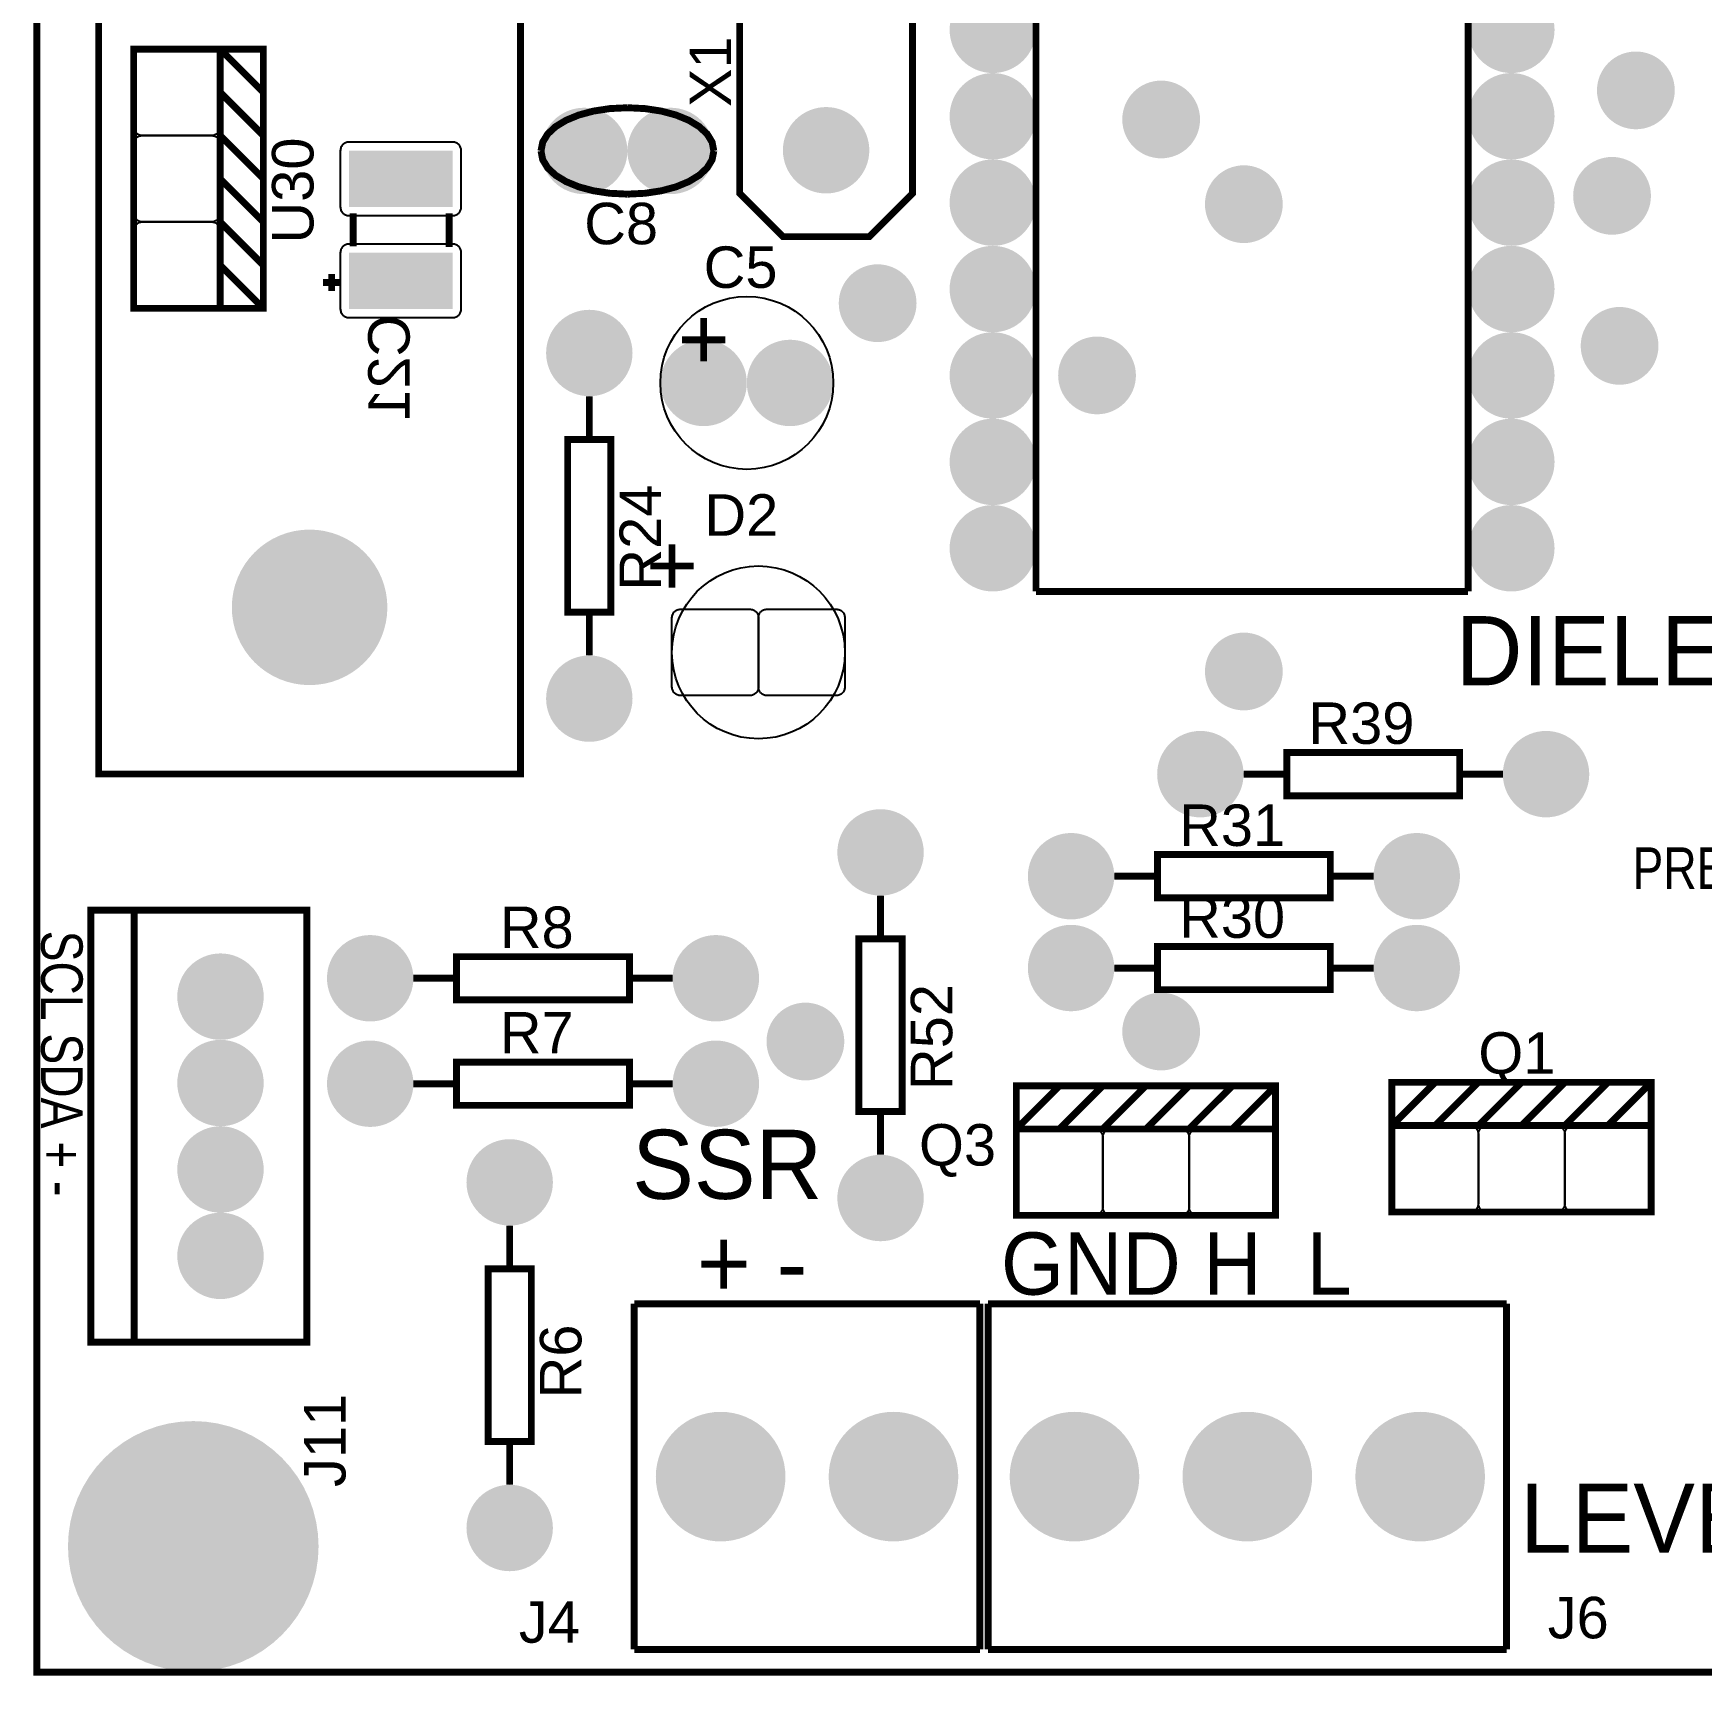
# Model space of a CAD drawing. Header units: inches. Extents: x -2.52 to 2.52, y -2.23 to 2.23.
# Drawn here: x -2.519 to -0.589, y -2.232 to -0.332 of the extents above; entities that cross this region are included whole.
import ezdxf

# ---------------------------------------------------------------- set-up
doc = ezdxf.new("R2010")
doc.units = ezdxf.units.IN
doc.layers.get('0').update_dxf_attribs({"linetype": 'CONTINUOUS'})

# ---------------------------------------------------------------- blocks, each defined once
blk = doc.blocks.new('RPAD')
blk.add_trace([(-0.5, -0.5), (-0.5, 0.5), (0.5, -0.5), (0.5, 0.5)])
blk = doc.blocks.new('EPAD')
at = {"const_width": 0.5}
blk.add_lwpolyline([(-0.25, 0, 1), (0.25, 0, 1)], format="xyb", close=True, dxfattribs=at)

msp = doc.modelspace()

# ---------------------------------------------------------------- linework, layer by layer
at = {"const_width": 0.008}
for points in [[(-2.515008, -2.228346), (2.512551, -2.228346), (2.512551, 2.228346), (-2.515008, 2.228346), (-2.515008, -2.228346)], [(-2.515008, -2.228346), (2.512551, -2.228346), (2.512551, 2.228346), (-2.515008, 2.228346), (-2.515008, -2.228346)], [(-2.515008, -2.228346), (2.512551, -2.228346), (2.512551, 2.228346), (-2.515008, 2.228346), (-2.515008, -2.228346)], [(-1.358772, 1.022378), (-1.358772, -0.977622)], [(-1.358772, 1.022378), (-1.358772, -0.977622)], [(-1.358772, 1.022378), (-1.358772, -0.977622)], [(-0.858772, 1.022378), (-0.858772, -0.977622)], [(-0.858772, 1.022378), (-0.858772, -0.977622)], [(-0.858772, 1.022378), (-0.858772, -0.977622)], [(-2.443449, -1.188898), (-1.95526, -1.188898), (-1.95526, 0.189055), (-2.443449, 0.189055), (-2.443449, -1.188898)], [(-2.443449, -1.188898), (-1.95526, -1.188898), (-1.95526, 0.189055), (-2.443449, 0.189055), (-2.443449, -1.188898)], [(-2.443449, -1.188898), (-1.95526, -1.188898), (-1.95526, 0.189055), (-2.443449, 0.189055), (-2.443449, -1.188898)], [(-1.701685, -0.516992), (-1.701685, -0.216992), (-1.651685, -0.166992), (-1.551685, -0.166992), (-1.501685, -0.216992), (-1.501685, -0.516992), (-1.551685, -0.566992), (-1.651685, -0.566992), (-1.701685, -0.516992)], [(-1.701685, -0.516992), (-1.701685, -0.216992), (-1.651685, -0.166992), (-1.551685, -0.166992), (-1.501685, -0.216992), (-1.501685, -0.516992), (-1.551685, -0.566992), (-1.651685, -0.566992), (-1.701685, -0.516992)], [(-1.701685, -0.516992), (-1.701685, -0.216992), (-1.651685, -0.166992), (-1.551685, -0.166992), (-1.501685, -0.216992), (-1.501685, -0.516992), (-1.551685, -0.566992), (-1.651685, -0.566992), (-1.701685, -0.516992)], [(-2.402898, -0.649921), (-2.302898, -0.649921), (-2.302898, -0.349921), (-2.402898, -0.349921), (-2.402898, -0.649921)], [(-2.402898, -0.649921), (-2.302898, -0.649921), (-2.302898, -0.349921), (-2.402898, -0.349921), (-2.402898, -0.649921)], [(-2.402898, -0.649921), (-2.302898, -0.649921), (-2.302898, -0.349921), (-2.402898, -0.349921), (-2.402898, -0.649921)], [(-2.302898, -0.349921), (-2.252898, -0.349921), (-2.252898, -0.649921), (-2.302898, -0.649921)], [(-2.302898, -0.349921), (-2.252898, -0.399921)], [(-2.302898, -0.349921), (-2.252898, -0.349921), (-2.252898, -0.649921), (-2.302898, -0.649921)], [(-2.302898, -0.349921), (-2.252898, -0.399921)], [(-2.302898, -0.349921), (-2.252898, -0.349921), (-2.252898, -0.649921), (-2.302898, -0.649921)], [(-2.302898, -0.349921), (-2.252898, -0.399921)], [(-2.302898, -0.399921), (-2.252898, -0.449921)], [(-2.302898, -0.399921), (-2.252898, -0.449921)], [(-2.302898, -0.399921), (-2.252898, -0.449921)], [(-1.931606, -0.46778), (-1.929606, -0.457592), (-1.923856, -0.448154), (-1.914731, -0.439654), (-1.902606, -0.43228), (-1.887856, -0.426217), (-1.870856, -0.421654), (-1.851981, -0.41878), (-1.831606, -0.41778)], [(-1.931606, -0.46778), (-1.929606, -0.457592), (-1.923856, -0.448154), (-1.914731, -0.439654), (-1.902606, -0.43228), (-1.887856, -0.426217), (-1.870856, -0.421654), (-1.851981, -0.41878), (-1.831606, -0.41778)], [(-1.931606, -0.46778), (-1.929606, -0.457592), (-1.923856, -0.448154), (-1.914731, -0.439654), (-1.902606, -0.43228), (-1.887856, -0.426217), (-1.870856, -0.421654), (-1.851981, -0.41878), (-1.831606, -0.41778)], [(-1.731606, -0.46778), (-1.733606, -0.457592), (-1.739356, -0.448154), (-1.748481, -0.439654), (-1.760606, -0.43228), (-1.775356, -0.426217), (-1.792356, -0.421654), (-1.811231, -0.41878), (-1.831606, -0.41778)], [(-1.731606, -0.46778), (-1.733606, -0.457592), (-1.739356, -0.448154), (-1.748481, -0.439654), (-1.760606, -0.43228), (-1.775356, -0.426217), (-1.792356, -0.421654), (-1.811231, -0.41878), (-1.831606, -0.41778)], [(-1.731606, -0.46778), (-1.733606, -0.457592), (-1.739356, -0.448154), (-1.748481, -0.439654), (-1.760606, -0.43228), (-1.775356, -0.426217), (-1.792356, -0.421654), (-1.811231, -0.41878), (-1.831606, -0.41778)], [(-2.302898, -0.449921), (-2.252898, -0.499921)], [(-2.302898, -0.449921), (-2.252898, -0.499921)], [(-2.302898, -0.449921), (-2.252898, -0.499921)], [(-1.931606, -0.46778), (-1.929606, -0.477967), (-1.923856, -0.487405), (-1.914731, -0.495905), (-1.902606, -0.50328), (-1.887856, -0.509342), (-1.870856, -0.513905), (-1.851981, -0.51678), (-1.831606, -0.51778)], [(-1.931606, -0.46778), (-1.929606, -0.477967), (-1.923856, -0.487405), (-1.914731, -0.495905), (-1.902606, -0.50328), (-1.887856, -0.509342), (-1.870856, -0.513905), (-1.851981, -0.51678), (-1.831606, -0.51778)], [(-1.931606, -0.46778), (-1.929606, -0.477967), (-1.923856, -0.487405), (-1.914731, -0.495905), (-1.902606, -0.50328), (-1.887856, -0.509342), (-1.870856, -0.513905), (-1.851981, -0.51678), (-1.831606, -0.51778)], [(-1.731606, -0.46778), (-1.733606, -0.477967), (-1.739356, -0.487405), (-1.748481, -0.495905), (-1.760606, -0.50328), (-1.775356, -0.509342), (-1.792356, -0.513905), (-1.811231, -0.51678), (-1.831606, -0.51778)], [(-1.731606, -0.46778), (-1.733606, -0.477967), (-1.739356, -0.487405), (-1.748481, -0.495905), (-1.760606, -0.50328), (-1.775356, -0.509342), (-1.792356, -0.513905), (-1.811231, -0.51678), (-1.831606, -0.51778)], [(-1.731606, -0.46778), (-1.733606, -0.477967), (-1.739356, -0.487405), (-1.748481, -0.495905), (-1.760606, -0.50328), (-1.775356, -0.509342), (-1.792356, -0.513905), (-1.811231, -0.51678), (-1.831606, -0.51778)], [(-2.302898, -0.499921), (-2.252898, -0.549921)], [(-2.302898, -0.499921), (-2.252898, -0.549921)], [(-2.302898, -0.499921), (-2.252898, -0.549921)], [(-2.148811, -0.540063), (-2.148811, -0.578063)], [(-2.148811, -0.540063), (-2.148811, -0.578063)], [(-2.148811, -0.540063), (-2.148811, -0.578063)], [(-2.037811, -0.540063), (-2.037811, -0.579063)], [(-2.037811, -0.540063), (-2.037811, -0.579063)], [(-2.037811, -0.540063), (-2.037811, -0.579063)], [(-2.302898, -0.549921), (-2.252898, -0.599921)], [(-2.302898, -0.549921), (-2.252898, -0.599921)], [(-2.302898, -0.549921), (-2.252898, -0.599921)], [(-2.302898, -0.599921), (-2.252898, -0.649921)], [(-2.302898, -0.599921), (-2.252898, -0.649921)], [(-2.302898, -0.599921), (-2.252898, -0.649921)], [(-2.163811, -0.620063), (-2.183811, -0.620063)], [(-2.163811, -0.620063), (-2.183811, -0.620063)], [(-2.163811, -0.620063), (-2.183811, -0.620063)], [(-2.173811, -0.610063), (-2.173811, -0.630063)], [(-2.173811, -0.610063), (-2.173811, -0.630063)], [(-2.173811, -0.610063), (-2.173811, -0.630063)], [(-1.743417, -0.661283), (-1.743417, -0.711283)], [(-1.743417, -0.661283), (-1.743417, -0.711283)], [(-1.743417, -0.661283), (-1.743417, -0.711283)], [(-1.768417, -0.686283), (-1.718417, -0.686283)], [(-1.768417, -0.686283), (-1.718417, -0.686283)], [(-1.768417, -0.686283), (-1.718417, -0.686283)], [(-1.875701, -0.751638), (-1.875701, -0.801638)], [(-1.875701, -0.751638), (-1.875701, -0.801638)], [(-1.875701, -0.751638), (-1.875701, -0.801638)], [(-1.900701, -1.001638), (-1.850701, -1.001638), (-1.850701, -0.801638), (-1.900701, -0.801638), (-1.900701, -1.001638)], [(-1.900701, -1.001638), (-1.850701, -1.001638), (-1.850701, -0.801638), (-1.900701, -0.801638), (-1.900701, -1.001638)], [(-1.900701, -1.001638), (-1.850701, -1.001638), (-1.850701, -0.801638), (-1.900701, -0.801638), (-1.900701, -1.001638)], [(-1.780031, -0.923094), (-1.780031, -0.973094)], [(-1.780031, -0.923094), (-1.780031, -0.973094)], [(-1.780031, -0.923094), (-1.780031, -0.973094)], [(-1.805031, -0.948094), (-1.755031, -0.948094)], [(-1.805031, -0.948094), (-1.755031, -0.948094)], [(-1.805031, -0.948094), (-1.755031, -0.948094)], [(-0.858772, -0.977622), (-1.358772, -0.977622)], [(-0.858772, -0.977622), (-1.358772, -0.977622)], [(-0.858772, -0.977622), (-1.358772, -0.977622)], [(-1.875701, -1.001638), (-1.875701, -1.051638)], [(-1.875701, -1.001638), (-1.875701, -1.051638)], [(-1.875701, -1.001638), (-1.875701, -1.051638)], [(-1.068614, -1.214039), (-0.868614, -1.214039), (-0.868614, -1.164039), (-1.068614, -1.164039), (-1.068614, -1.214039)], [(-1.068614, -1.214039), (-0.868614, -1.214039), (-0.868614, -1.164039), (-1.068614, -1.164039), (-1.068614, -1.214039)], [(-1.068614, -1.214039), (-0.868614, -1.214039), (-0.868614, -1.164039), (-1.068614, -1.164039), (-1.068614, -1.214039)], [(-1.118614, -1.189039), (-1.068614, -1.189039)], [(-1.118614, -1.189039), (-1.068614, -1.189039)], [(-1.118614, -1.189039), (-1.068614, -1.189039)], [(-0.868614, -1.189039), (-0.818614, -1.189039)], [(-0.868614, -1.189039), (-0.818614, -1.189039)], [(-0.868614, -1.189039), (-0.818614, -1.189039)], [(-1.21822, -1.33215), (-1.01822, -1.33215), (-1.01822, -1.28215), (-1.21822, -1.28215), (-1.21822, -1.33215)], [(-1.21822, -1.33215), (-1.01822, -1.33215), (-1.01822, -1.28215), (-1.21822, -1.28215), (-1.21822, -1.33215)], [(-1.21822, -1.33215), (-1.01822, -1.33215), (-1.01822, -1.28215), (-1.21822, -1.28215), (-1.21822, -1.33215)], [(-1.26822, -1.30715), (-1.21822, -1.30715)], [(-1.26822, -1.30715), (-1.21822, -1.30715)], [(-1.26822, -1.30715), (-1.21822, -1.30715)], [(-1.01822, -1.30715), (-0.96822, -1.30715)], [(-1.01822, -1.30715), (-0.96822, -1.30715)], [(-1.01822, -1.30715), (-0.96822, -1.30715)], [(-1.538693, -1.329591), (-1.538693, -1.379591)], [(-1.538693, -1.329591), (-1.538693, -1.379591)], [(-1.538693, -1.329591), (-1.538693, -1.379591)], [(-2.452472, -1.84652), (-2.202472, -1.84652), (-2.202472, -1.34652), (-2.452472, -1.34652), (-2.452472, -1.84652)], [(-2.452472, -1.84652), (-2.202472, -1.84652), (-2.202472, -1.34652), (-2.452472, -1.34652), (-2.452472, -1.84652)], [(-2.452472, -1.84652), (-2.202472, -1.84652), (-2.202472, -1.34652), (-2.452472, -1.34652), (-2.452472, -1.84652)], [(-2.402472, -1.84652), (-2.402472, -1.34652)], [(-2.402472, -1.84652), (-2.402472, -1.34652)], [(-2.402472, -1.84652), (-2.402472, -1.34652)], [(-1.563693, -1.579591), (-1.513693, -1.579591), (-1.513693, -1.379591), (-1.563693, -1.379591), (-1.563693, -1.579591)], [(-1.563693, -1.579591), (-1.513693, -1.579591), (-1.513693, -1.379591), (-1.563693, -1.379591), (-1.563693, -1.579591)], [(-1.563693, -1.579591), (-1.513693, -1.579591), (-1.513693, -1.379591), (-1.563693, -1.379591), (-1.563693, -1.579591)], [(-1.21822, -1.438449), (-1.01822, -1.438449), (-1.01822, -1.388449), (-1.21822, -1.388449), (-1.21822, -1.438449)], [(-1.21822, -1.438449), (-1.01822, -1.438449), (-1.01822, -1.388449), (-1.21822, -1.388449), (-1.21822, -1.438449)], [(-1.21822, -1.438449), (-1.01822, -1.438449), (-1.01822, -1.388449), (-1.21822, -1.388449), (-1.21822, -1.438449)], [(-2.029244, -1.45026), (-1.829244, -1.45026), (-1.829244, -1.40026), (-2.029244, -1.40026), (-2.029244, -1.45026)], [(-2.029244, -1.45026), (-1.829244, -1.45026), (-1.829244, -1.40026), (-2.029244, -1.40026), (-2.029244, -1.45026)], [(-2.029244, -1.45026), (-1.829244, -1.45026), (-1.829244, -1.40026), (-2.029244, -1.40026), (-2.029244, -1.45026)], [(-2.079244, -1.42526), (-2.029244, -1.42526)], [(-2.079244, -1.42526), (-2.029244, -1.42526)], [(-2.079244, -1.42526), (-2.029244, -1.42526)], [(-1.829244, -1.42526), (-1.779244, -1.42526)], [(-1.829244, -1.42526), (-1.779244, -1.42526)], [(-1.829244, -1.42526), (-1.779244, -1.42526)], [(-1.26822, -1.413449), (-1.21822, -1.413449)], [(-1.26822, -1.413449), (-1.21822, -1.413449)], [(-1.26822, -1.413449), (-1.21822, -1.413449)], [(-1.01822, -1.413449), (-0.96822, -1.413449)], [(-1.01822, -1.413449), (-0.96822, -1.413449)], [(-1.01822, -1.413449), (-0.96822, -1.413449)], [(-2.029244, -1.572307), (-1.829244, -1.572307), (-1.829244, -1.522307), (-2.029244, -1.522307), (-2.029244, -1.572307)], [(-2.029244, -1.572307), (-1.829244, -1.572307), (-1.829244, -1.522307), (-2.029244, -1.522307), (-2.029244, -1.572307)], [(-2.029244, -1.572307), (-1.829244, -1.572307), (-1.829244, -1.522307), (-2.029244, -1.522307), (-2.029244, -1.572307)], [(-2.079244, -1.547307), (-2.029244, -1.547307)], [(-2.079244, -1.547307), (-2.029244, -1.547307)], [(-2.079244, -1.547307), (-2.029244, -1.547307)], [(-1.829244, -1.547307), (-1.779244, -1.547307)], [(-1.829244, -1.547307), (-1.779244, -1.547307)], [(-1.829244, -1.547307), (-1.779244, -1.547307)], [(-0.946961, -1.595732), (-0.946961, -1.545732), (-0.646961, -1.545732), (-0.646961, -1.595732)], [(-0.946961, -1.595732), (-0.896961, -1.545732)], [(-0.946961, -1.595732), (-0.946961, -1.545732), (-0.646961, -1.545732), (-0.646961, -1.595732)], [(-0.946961, -1.595732), (-0.896961, -1.545732)], [(-0.946961, -1.595732), (-0.946961, -1.545732), (-0.646961, -1.545732), (-0.646961, -1.595732)], [(-0.946961, -1.595732), (-0.896961, -1.545732)], [(-0.896961, -1.595732), (-0.846961, -1.545732)], [(-0.896961, -1.595732), (-0.846961, -1.545732)], [(-0.896961, -1.595732), (-0.846961, -1.545732)], [(-0.846961, -1.595732), (-0.796961, -1.545732)], [(-0.846961, -1.595732), (-0.796961, -1.545732)], [(-0.846961, -1.595732), (-0.796961, -1.545732)], [(-0.796961, -1.595732), (-0.746961, -1.545732)], [(-0.796961, -1.595732), (-0.746961, -1.545732)], [(-0.796961, -1.595732), (-0.746961, -1.545732)], [(-0.746961, -1.595732), (-0.696961, -1.545732)], [(-0.746961, -1.595732), (-0.696961, -1.545732)], [(-0.746961, -1.595732), (-0.696961, -1.545732)], [(-0.696961, -1.595732), (-0.646961, -1.545732)], [(-0.696961, -1.595732), (-0.646961, -1.545732)], [(-0.696961, -1.595732), (-0.646961, -1.545732)], [(-1.381606, -1.599669), (-1.381606, -1.549669), (-1.081606, -1.549669), (-1.081606, -1.599669)], [(-1.381606, -1.599669), (-1.331606, -1.549669)], [(-1.381606, -1.599669), (-1.381606, -1.549669), (-1.081606, -1.549669), (-1.081606, -1.599669)], [(-1.381606, -1.599669), (-1.331606, -1.549669)], [(-1.381606, -1.599669), (-1.381606, -1.549669), (-1.081606, -1.549669), (-1.081606, -1.599669)], [(-1.381606, -1.599669), (-1.331606, -1.549669)], [(-1.331606, -1.599669), (-1.281606, -1.549669)], [(-1.331606, -1.599669), (-1.281606, -1.549669)], [(-1.331606, -1.599669), (-1.281606, -1.549669)], [(-1.281606, -1.599669), (-1.231606, -1.549669)], [(-1.281606, -1.599669), (-1.231606, -1.549669)], [(-1.281606, -1.599669), (-1.231606, -1.549669)], [(-1.231606, -1.599669), (-1.181606, -1.549669)], [(-1.231606, -1.599669), (-1.181606, -1.549669)], [(-1.231606, -1.599669), (-1.181606, -1.549669)], [(-1.181606, -1.599669), (-1.131606, -1.549669)], [(-1.181606, -1.599669), (-1.131606, -1.549669)], [(-1.181606, -1.599669), (-1.131606, -1.549669)], [(-1.131606, -1.599669), (-1.081606, -1.549669)], [(-1.131606, -1.599669), (-1.081606, -1.549669)], [(-1.131606, -1.599669), (-1.081606, -1.549669)], [(-1.538693, -1.579591), (-1.538693, -1.629591)], [(-1.538693, -1.579591), (-1.538693, -1.629591)], [(-1.538693, -1.579591), (-1.538693, -1.629591)], [(-1.381606, -1.699669), (-1.081606, -1.699669), (-1.081606, -1.599669), (-1.381606, -1.599669), (-1.381606, -1.699669)], [(-1.381606, -1.699669), (-1.081606, -1.699669), (-1.081606, -1.599669), (-1.381606, -1.599669), (-1.381606, -1.699669)], [(-1.381606, -1.699669), (-1.081606, -1.699669), (-1.081606, -1.599669), (-1.381606, -1.599669), (-1.381606, -1.699669)], [(-0.946961, -1.695732), (-0.646961, -1.695732), (-0.646961, -1.595732), (-0.946961, -1.595732), (-0.946961, -1.695732)], [(-0.946961, -1.695732), (-0.646961, -1.695732), (-0.646961, -1.595732), (-0.946961, -1.595732), (-0.946961, -1.695732)], [(-0.946961, -1.695732), (-0.646961, -1.695732), (-0.646961, -1.595732), (-0.946961, -1.595732), (-0.946961, -1.695732)], [(-1.967827, -1.71148), (-1.967827, -1.76148)], [(-1.967827, -1.71148), (-1.967827, -1.76148)], [(-1.967827, -1.71148), (-1.967827, -1.76148)], [(-1.992827, -1.96148), (-1.942827, -1.96148), (-1.942827, -1.76148), (-1.992827, -1.76148), (-1.992827, -1.96148)], [(-1.992827, -1.96148), (-1.942827, -1.96148), (-1.942827, -1.76148), (-1.992827, -1.76148), (-1.992827, -1.96148)], [(-1.992827, -1.96148), (-1.942827, -1.96148), (-1.942827, -1.76148), (-1.992827, -1.76148), (-1.992827, -1.96148)], [(-1.823732, -1.802031), (-1.823732, -2.202031)], [(-1.823732, -1.802031), (-1.423732, -1.802031)], [(-1.823732, -1.802031), (-1.823732, -2.202031)], [(-1.823732, -1.802031), (-1.423732, -1.802031)], [(-1.823732, -1.802031), (-1.823732, -2.202031)], [(-1.823732, -1.802031), (-1.423732, -1.802031)], [(-1.423732, -1.802031), (-1.423732, -2.202031)], [(-1.423732, -1.802031), (-1.423732, -2.202031)], [(-1.423732, -1.802031), (-1.423732, -2.202031)], [(-1.414283, -2.202031), (-1.414283, -1.802031)], [(-0.814283, -1.802031), (-1.414283, -1.802031)], [(-1.414283, -2.202031), (-1.414283, -1.802031)], [(-0.814283, -1.802031), (-1.414283, -1.802031)], [(-1.414283, -2.202031), (-1.414283, -1.802031)], [(-0.814283, -1.802031), (-1.414283, -1.802031)], [(-0.814283, -2.202031), (-0.814283, -1.802031)], [(-0.814283, -2.202031), (-0.814283, -1.802031)], [(-0.814283, -2.202031), (-0.814283, -1.802031)], [(-1.967827, -1.96148), (-1.967827, -2.01148)], [(-1.967827, -1.96148), (-1.967827, -2.01148)], [(-1.967827, -1.96148), (-1.967827, -2.01148)], [(-1.823732, -2.202031), (-1.423732, -2.202031)], [(-1.823732, -2.202031), (-1.423732, -2.202031)], [(-1.823732, -2.202031), (-1.423732, -2.202031)], [(-1.414283, -2.202031), (-0.814283, -2.202031)], [(-1.414283, -2.202031), (-0.814283, -2.202031)], [(-1.414283, -2.202031), (-0.814283, -2.202031)]]:
    msp.add_lwpolyline(points, dxfattribs=at)
for points in [[(-2.302898, -0.359921), (-2.302898, -0.439921), (-2.302948, -0.440961), (-2.303096, -0.441966), (-2.303339, -0.442933), (-2.303669, -0.443857), (-2.304084, -0.444733), (-2.304579, -0.445557), (-2.305148, -0.446325), (-2.305788, -0.447031), (-2.306494, -0.447671), (-2.307262, -0.44824), (-2.308086, -0.448735), (-2.308962, -0.44915), (-2.309886, -0.44948), (-2.310853, -0.449722), (-2.311858, -0.449871), (-2.312898, -0.449921), (-2.392898, -0.449921), (-2.393937, -0.449871), (-2.394942, -0.449722), (-2.395909, -0.44948), (-2.396833, -0.44915), (-2.397709, -0.448735), (-2.398533, -0.44824), (-2.399301, -0.447671), (-2.400007, -0.447031), (-2.400647, -0.446325), (-2.401217, -0.445557), (-2.401711, -0.444733), (-2.402126, -0.443857), (-2.402457, -0.442933), (-2.402699, -0.441966), (-2.402847, -0.440961), (-2.402898, -0.439921), (-2.402898, -0.359921), (-2.402847, -0.358882), (-2.402699, -0.357877), (-2.402457, -0.35691), (-2.402126, -0.355986), (-2.401711, -0.355109), (-2.401217, -0.354285), (-2.400647, -0.353518), (-2.400007, -0.352812), (-2.399301, -0.352172), (-2.398533, -0.351602), (-2.397709, -0.351108), (-2.396833, -0.350693), (-2.395909, -0.350362), (-2.394942, -0.35012), (-2.393937, -0.349972), (-2.392898, -0.349921), (-2.312898, -0.349921), (-2.311858, -0.349972), (-2.310853, -0.35012), (-2.309886, -0.350362), (-2.308962, -0.350693), (-2.308086, -0.351108), (-2.307262, -0.351602), (-2.306494, -0.352172), (-2.305788, -0.352812), (-2.305148, -0.353518), (-2.304579, -0.354285), (-2.304084, -0.355109), (-2.303669, -0.355986), (-2.303339, -0.35691), (-2.303096, -0.357877), (-2.302948, -0.358882), (-2.302898, -0.359921)], [(-2.302898, -0.459921), (-2.302898, -0.539921), (-2.302948, -0.540961), (-2.303096, -0.541966), (-2.303339, -0.542933), (-2.303669, -0.543857), (-2.304084, -0.544733), (-2.304579, -0.545557), (-2.305148, -0.546325), (-2.305788, -0.547031), (-2.306494, -0.547671), (-2.307262, -0.54824), (-2.308086, -0.548735), (-2.308962, -0.54915), (-2.309886, -0.54948), (-2.310853, -0.549722), (-2.311858, -0.549871), (-2.312898, -0.549921), (-2.392898, -0.549921), (-2.393937, -0.549871), (-2.394942, -0.549722), (-2.395909, -0.54948), (-2.396833, -0.54915), (-2.397709, -0.548735), (-2.398533, -0.54824), (-2.399301, -0.547671), (-2.400007, -0.547031), (-2.400647, -0.546325), (-2.401217, -0.545557), (-2.401711, -0.544733), (-2.402126, -0.543857), (-2.402457, -0.542933), (-2.402699, -0.541966), (-2.402847, -0.540961), (-2.402898, -0.539921), (-2.402898, -0.459921), (-2.402847, -0.458882), (-2.402699, -0.457877), (-2.402457, -0.45691), (-2.402126, -0.455986), (-2.401711, -0.455109), (-2.401217, -0.454285), (-2.400647, -0.453518), (-2.400007, -0.452812), (-2.399301, -0.452172), (-2.398533, -0.451602), (-2.397709, -0.451108), (-2.396833, -0.450693), (-2.395909, -0.450362), (-2.394942, -0.45012), (-2.393937, -0.449972), (-2.392898, -0.449921), (-2.312898, -0.449921), (-2.311858, -0.449972), (-2.310853, -0.45012), (-2.309886, -0.450362), (-2.308962, -0.450693), (-2.308086, -0.451108), (-2.307262, -0.451602), (-2.306494, -0.452172), (-2.305788, -0.452812), (-2.305148, -0.453518), (-2.304579, -0.454285), (-2.304084, -0.455109), (-2.303669, -0.455986), (-2.303339, -0.45691), (-2.303096, -0.457877), (-2.302948, -0.458882), (-2.302898, -0.459921)], [(-2.163811, -0.467563), (-2.163811, -0.532563), (-2.163761, -0.533602), (-2.163612, -0.534607), (-2.16337, -0.535574), (-2.163039, -0.536498), (-2.162625, -0.537375), (-2.16213, -0.538199), (-2.161561, -0.538967), (-2.16092, -0.539672), (-2.160214, -0.540313), (-2.159447, -0.540882), (-2.158623, -0.541376), (-2.157746, -0.541791), (-2.156822, -0.542122), (-2.155856, -0.542364), (-2.15485, -0.542513), (-2.153811, -0.542563), (-2.033811, -0.542563), (-2.032772, -0.542513), (-2.031767, -0.542364), (-2.0308, -0.542122), (-2.029876, -0.541791), (-2.028999, -0.541376), (-2.028175, -0.540882), (-2.027408, -0.540313), (-2.026702, -0.539672), (-2.026061, -0.538967), (-2.025492, -0.538199), (-2.024997, -0.537375), (-2.024583, -0.536498), (-2.024252, -0.535574), (-2.02401, -0.534607), (-2.023861, -0.533602), (-2.023811, -0.532563), (-2.023811, -0.467563), (-2.023861, -0.466524), (-2.02401, -0.465519), (-2.024252, -0.464552), (-2.024583, -0.463628), (-2.024997, -0.462751), (-2.025492, -0.461927), (-2.026061, -0.461159), (-2.026702, -0.460454), (-2.027408, -0.459813), (-2.028175, -0.459244), (-2.028999, -0.45875), (-2.029876, -0.458335), (-2.0308, -0.458004), (-2.031767, -0.457762), (-2.032772, -0.457613), (-2.033811, -0.457563), (-2.153811, -0.457563), (-2.15485, -0.457613), (-2.155856, -0.457762), (-2.156822, -0.458004), (-2.157746, -0.458335), (-2.158623, -0.45875), (-2.159447, -0.459244), (-2.160214, -0.459813), (-2.16092, -0.460454), (-2.161561, -0.461159), (-2.16213, -0.461927), (-2.162625, -0.462751), (-2.163039, -0.463628), (-2.16337, -0.464552), (-2.163612, -0.465519), (-2.163761, -0.466524), (-2.163811, -0.467563)], [(-2.302898, -0.559921), (-2.302898, -0.639921), (-2.302948, -0.640961), (-2.303096, -0.641966), (-2.303339, -0.642933), (-2.303669, -0.643857), (-2.304084, -0.644733), (-2.304579, -0.645557), (-2.305148, -0.646325), (-2.305788, -0.647031), (-2.306494, -0.647671), (-2.307262, -0.64824), (-2.308086, -0.648735), (-2.308962, -0.64915), (-2.309886, -0.64948), (-2.310853, -0.649722), (-2.311858, -0.649871), (-2.312898, -0.649921), (-2.392898, -0.649921), (-2.393937, -0.649871), (-2.394942, -0.649722), (-2.395909, -0.64948), (-2.396833, -0.64915), (-2.397709, -0.648735), (-2.398533, -0.64824), (-2.399301, -0.647671), (-2.400007, -0.647031), (-2.400647, -0.646325), (-2.401217, -0.645557), (-2.401711, -0.644733), (-2.402126, -0.643857), (-2.402457, -0.642933), (-2.402699, -0.641966), (-2.402847, -0.640961), (-2.402898, -0.639921), (-2.402898, -0.559921), (-2.402847, -0.558882), (-2.402699, -0.557877), (-2.402457, -0.55691), (-2.402126, -0.555986), (-2.401711, -0.555109), (-2.401217, -0.554285), (-2.400647, -0.553518), (-2.400007, -0.552812), (-2.399301, -0.552172), (-2.398533, -0.551602), (-2.397709, -0.551108), (-2.396833, -0.550693), (-2.395909, -0.550362), (-2.394942, -0.55012), (-2.393937, -0.549972), (-2.392898, -0.549921), (-2.312898, -0.549921), (-2.311858, -0.549972), (-2.310853, -0.55012), (-2.309886, -0.550362), (-2.308962, -0.550693), (-2.308086, -0.551108), (-2.307262, -0.551602), (-2.306494, -0.552172), (-2.305788, -0.552812), (-2.305148, -0.553518), (-2.304579, -0.554285), (-2.304084, -0.555109), (-2.303669, -0.555986), (-2.303339, -0.55691), (-2.303096, -0.557877), (-2.302948, -0.558882), (-2.302898, -0.559921)], [(-2.163811, -0.585563), (-2.163811, -0.650563), (-2.163761, -0.651602), (-2.163612, -0.652607), (-2.16337, -0.653574), (-2.163039, -0.654498), (-2.162625, -0.655375), (-2.16213, -0.656199), (-2.161561, -0.656967), (-2.16092, -0.657672), (-2.160214, -0.658313), (-2.159447, -0.658882), (-2.158623, -0.659376), (-2.157746, -0.659791), (-2.156822, -0.660122), (-2.155856, -0.660364), (-2.15485, -0.660513), (-2.153811, -0.660563), (-2.033811, -0.660563), (-2.032772, -0.660513), (-2.031767, -0.660364), (-2.0308, -0.660122), (-2.029876, -0.659791), (-2.028999, -0.659376), (-2.028175, -0.658882), (-2.027408, -0.658313), (-2.026702, -0.657672), (-2.026061, -0.656967), (-2.025492, -0.656199), (-2.024997, -0.655375), (-2.024583, -0.654498), (-2.024252, -0.653574), (-2.02401, -0.652607), (-2.023861, -0.651602), (-2.023811, -0.650563), (-2.023811, -0.585563), (-2.023861, -0.584524), (-2.02401, -0.583519), (-2.024252, -0.582552), (-2.024583, -0.581628), (-2.024997, -0.580751), (-2.025492, -0.579927), (-2.026061, -0.579159), (-2.026702, -0.578454), (-2.027408, -0.577813), (-2.028175, -0.577244), (-2.028999, -0.57675), (-2.029876, -0.576335), (-2.0308, -0.576004), (-2.031767, -0.575762), (-2.032772, -0.575613), (-2.033811, -0.575563), (-2.153811, -0.575563), (-2.15485, -0.575613), (-2.155856, -0.575762), (-2.156822, -0.576004), (-2.157746, -0.576335), (-2.158623, -0.57675), (-2.159447, -0.577244), (-2.160214, -0.577813), (-2.16092, -0.578454), (-2.161561, -0.579159), (-2.16213, -0.579927), (-2.162625, -0.580751), (-2.163039, -0.581628), (-2.16337, -0.582552), (-2.163612, -0.583519), (-2.163761, -0.584524), (-2.163811, -0.585563)], [(-1.770031, -0.998094), (-1.690031, -0.998094), (-1.688992, -0.998145), (-1.687987, -0.998293), (-1.68702, -0.998535), (-1.686096, -0.998866), (-1.68522, -0.999281), (-1.684396, -0.999776), (-1.683628, -1.000345), (-1.682922, -1.000985), (-1.682282, -1.001691), (-1.681713, -1.002459), (-1.681218, -1.003283), (-1.680803, -1.004159), (-1.680472, -1.005083), (-1.68023, -1.00605), (-1.680082, -1.007055), (-1.680031, -1.008094), (-1.680031, -1.088094), (-1.680082, -1.089134), (-1.68023, -1.090139), (-1.680472, -1.091106), (-1.680803, -1.09203), (-1.681218, -1.092906), (-1.681713, -1.09373), (-1.682282, -1.094498), (-1.682922, -1.095204), (-1.683628, -1.095844), (-1.684396, -1.096413), (-1.68522, -1.096908), (-1.686096, -1.097323), (-1.68702, -1.097654), (-1.687987, -1.097896), (-1.688992, -1.098044), (-1.690031, -1.098094), (-1.770031, -1.098094), (-1.771071, -1.098044), (-1.772076, -1.097896), (-1.773043, -1.097654), (-1.773967, -1.097323), (-1.774843, -1.096908), (-1.775667, -1.096413), (-1.776435, -1.095844), (-1.777141, -1.095204), (-1.777781, -1.094498), (-1.77835, -1.09373), (-1.778845, -1.092906), (-1.77926, -1.09203), (-1.779591, -1.091106), (-1.779833, -1.090139), (-1.779981, -1.089134), (-1.780031, -1.088094), (-1.780031, -1.008094), (-1.779981, -1.007055), (-1.779833, -1.00605), (-1.779591, -1.005083), (-1.77926, -1.004159), (-1.778845, -1.003283), (-1.77835, -1.002459), (-1.777781, -1.001691), (-1.777141, -1.000985), (-1.776435, -1.000345), (-1.775667, -0.999776), (-1.774843, -0.999281), (-1.773967, -0.998866), (-1.773043, -0.998535), (-1.772076, -0.998293), (-1.771071, -0.998145), (-1.770031, -0.998094)], [(-1.670031, -0.998094), (-1.590031, -0.998094), (-1.588992, -0.998145), (-1.587987, -0.998293), (-1.58702, -0.998535), (-1.586096, -0.998866), (-1.58522, -0.999281), (-1.584396, -0.999776), (-1.583628, -1.000345), (-1.582922, -1.000985), (-1.582282, -1.001691), (-1.581713, -1.002459), (-1.581218, -1.003283), (-1.580803, -1.004159), (-1.580472, -1.005083), (-1.58023, -1.00605), (-1.580082, -1.007055), (-1.580031, -1.008094), (-1.580031, -1.088094), (-1.580082, -1.089134), (-1.58023, -1.090139), (-1.580472, -1.091106), (-1.580803, -1.09203), (-1.581218, -1.092906), (-1.581713, -1.09373), (-1.582282, -1.094498), (-1.582922, -1.095204), (-1.583628, -1.095844), (-1.584396, -1.096413), (-1.58522, -1.096908), (-1.586096, -1.097323), (-1.58702, -1.097654), (-1.587987, -1.097896), (-1.588992, -1.098044), (-1.590031, -1.098094), (-1.670031, -1.098094), (-1.671071, -1.098044), (-1.672076, -1.097896), (-1.673043, -1.097654), (-1.673967, -1.097323), (-1.674843, -1.096908), (-1.675667, -1.096413), (-1.676435, -1.095844), (-1.677141, -1.095204), (-1.677781, -1.094498), (-1.67835, -1.09373), (-1.678845, -1.092906), (-1.67926, -1.09203), (-1.679591, -1.091106), (-1.679833, -1.090139), (-1.679981, -1.089134), (-1.680031, -1.088094), (-1.680031, -1.008094), (-1.679981, -1.007055), (-1.679833, -1.00605), (-1.679591, -1.005083), (-1.67926, -1.004159), (-1.678845, -1.003283), (-1.67835, -1.002459), (-1.677781, -1.001691), (-1.677141, -1.000985), (-1.676435, -1.000345), (-1.675667, -0.999776), (-1.674843, -0.999281), (-1.673967, -0.998866), (-1.673043, -0.998535), (-1.672076, -0.998293), (-1.671071, -0.998145), (-1.670031, -0.998094)], [(-1.371606, -1.599669), (-1.291606, -1.599669), (-1.290567, -1.59972), (-1.289562, -1.599868), (-1.288595, -1.60011), (-1.287671, -1.600441), (-1.286794, -1.600856), (-1.28597, -1.60135), (-1.285203, -1.60192), (-1.284497, -1.60256), (-1.283857, -1.603266), (-1.283287, -1.604033), (-1.282793, -1.604857), (-1.282378, -1.605734), (-1.282047, -1.606658), (-1.281805, -1.607625), (-1.281657, -1.60863), (-1.281606, -1.609669), (-1.281606, -1.689669), (-1.281657, -1.690709), (-1.281805, -1.691714), (-1.282047, -1.692681), (-1.282378, -1.693605), (-1.282793, -1.694481), (-1.283287, -1.695305), (-1.283857, -1.696072), (-1.284497, -1.696779), (-1.285203, -1.697419), (-1.28597, -1.697988), (-1.286794, -1.698483), (-1.287671, -1.698898), (-1.288595, -1.699228), (-1.289562, -1.69947), (-1.290567, -1.699619), (-1.291606, -1.699669), (-1.371606, -1.699669), (-1.372646, -1.699619), (-1.373651, -1.69947), (-1.374618, -1.699228), (-1.375542, -1.698898), (-1.376418, -1.698483), (-1.377242, -1.697988), (-1.37801, -1.697419), (-1.378716, -1.696779), (-1.379356, -1.696072), (-1.379925, -1.695305), (-1.38042, -1.694481), (-1.380835, -1.693605), (-1.381165, -1.692681), (-1.381407, -1.691714), (-1.381556, -1.690709), (-1.381606, -1.689669), (-1.381606, -1.609669), (-1.381556, -1.60863), (-1.381407, -1.607625), (-1.381165, -1.606658), (-1.380835, -1.605734), (-1.38042, -1.604857), (-1.379925, -1.604033), (-1.379356, -1.603266), (-1.378716, -1.60256), (-1.37801, -1.60192), (-1.377242, -1.60135), (-1.376418, -1.600856), (-1.375542, -1.600441), (-1.374618, -1.60011), (-1.373651, -1.599868), (-1.372646, -1.59972), (-1.371606, -1.599669)], [(-1.271606, -1.599669), (-1.191606, -1.599669), (-1.190567, -1.59972), (-1.189562, -1.599868), (-1.188595, -1.60011), (-1.187671, -1.600441), (-1.186794, -1.600856), (-1.18597, -1.60135), (-1.185203, -1.60192), (-1.184497, -1.60256), (-1.183857, -1.603266), (-1.183287, -1.604033), (-1.182793, -1.604857), (-1.182378, -1.605734), (-1.182047, -1.606658), (-1.181805, -1.607625), (-1.181657, -1.60863), (-1.181606, -1.609669), (-1.181606, -1.689669), (-1.181657, -1.690709), (-1.181805, -1.691714), (-1.182047, -1.692681), (-1.182378, -1.693605), (-1.182793, -1.694481), (-1.183287, -1.695305), (-1.183857, -1.696072), (-1.184497, -1.696779), (-1.185203, -1.697419), (-1.18597, -1.697988), (-1.186794, -1.698483), (-1.187671, -1.698898), (-1.188595, -1.699228), (-1.189562, -1.69947), (-1.190567, -1.699619), (-1.191606, -1.699669), (-1.271606, -1.699669), (-1.272646, -1.699619), (-1.273651, -1.69947), (-1.274618, -1.699228), (-1.275542, -1.698898), (-1.276418, -1.698483), (-1.277242, -1.697988), (-1.27801, -1.697419), (-1.278716, -1.696779), (-1.279356, -1.696072), (-1.279925, -1.695305), (-1.28042, -1.694481), (-1.280835, -1.693605), (-1.281165, -1.692681), (-1.281407, -1.691714), (-1.281556, -1.690709), (-1.281606, -1.689669), (-1.281606, -1.609669), (-1.281556, -1.60863), (-1.281407, -1.607625), (-1.281165, -1.606658), (-1.280835, -1.605734), (-1.28042, -1.604857), (-1.279925, -1.604033), (-1.279356, -1.603266), (-1.278716, -1.60256), (-1.27801, -1.60192), (-1.277242, -1.60135), (-1.276418, -1.600856), (-1.275542, -1.600441), (-1.274618, -1.60011), (-1.273651, -1.599868), (-1.272646, -1.59972), (-1.271606, -1.599669)], [(-1.171606, -1.599669), (-1.091606, -1.599669), (-1.090567, -1.59972), (-1.089562, -1.599868), (-1.088595, -1.60011), (-1.087671, -1.600441), (-1.086794, -1.600856), (-1.08597, -1.60135), (-1.085203, -1.60192), (-1.084497, -1.60256), (-1.083857, -1.603266), (-1.083287, -1.604033), (-1.082793, -1.604857), (-1.082378, -1.605734), (-1.082047, -1.606658), (-1.081805, -1.607625), (-1.081657, -1.60863), (-1.081606, -1.609669), (-1.081606, -1.689669), (-1.081657, -1.690709), (-1.081805, -1.691714), (-1.082047, -1.692681), (-1.082378, -1.693605), (-1.082793, -1.694481), (-1.083287, -1.695305), (-1.083857, -1.696072), (-1.084497, -1.696779), (-1.085203, -1.697419), (-1.08597, -1.697988), (-1.086794, -1.698483), (-1.087671, -1.698898), (-1.088595, -1.699228), (-1.089562, -1.69947), (-1.090567, -1.699619), (-1.091606, -1.699669), (-1.171606, -1.699669), (-1.172646, -1.699619), (-1.173651, -1.69947), (-1.174618, -1.699228), (-1.175542, -1.698898), (-1.176418, -1.698483), (-1.177242, -1.697988), (-1.17801, -1.697419), (-1.178716, -1.696779), (-1.179356, -1.696072), (-1.179925, -1.695305), (-1.18042, -1.694481), (-1.180835, -1.693605), (-1.181165, -1.692681), (-1.181407, -1.691714), (-1.181556, -1.690709), (-1.181606, -1.689669), (-1.181606, -1.609669), (-1.181556, -1.60863), (-1.181407, -1.607625), (-1.181165, -1.606658), (-1.180835, -1.605734), (-1.18042, -1.604857), (-1.179925, -1.604033), (-1.179356, -1.603266), (-1.178716, -1.60256), (-1.17801, -1.60192), (-1.177242, -1.60135), (-1.176418, -1.600856), (-1.175542, -1.600441), (-1.174618, -1.60011), (-1.173651, -1.599868), (-1.172646, -1.59972), (-1.171606, -1.599669)], [(-0.936961, -1.595732), (-0.856961, -1.595732), (-0.855921, -1.595783), (-0.854916, -1.595931), (-0.853949, -1.596173), (-0.853025, -1.596504), (-0.852149, -1.596919), (-0.851325, -1.597413), (-0.850557, -1.597983), (-0.849851, -1.598623), (-0.849211, -1.599329), (-0.848642, -1.600096), (-0.848147, -1.60092), (-0.847732, -1.601797), (-0.847402, -1.602721), (-0.847159, -1.603688), (-0.847011, -1.604693), (-0.846961, -1.605732), (-0.846961, -1.685732), (-0.847011, -1.686772), (-0.847159, -1.687777), (-0.847402, -1.688744), (-0.847732, -1.689668), (-0.848147, -1.690544), (-0.848642, -1.691368), (-0.849211, -1.692135), (-0.849851, -1.692842), (-0.850557, -1.693482), (-0.851325, -1.694051), (-0.852149, -1.694546), (-0.853025, -1.694961), (-0.853949, -1.695291), (-0.854916, -1.695533), (-0.855921, -1.695682), (-0.856961, -1.695732), (-0.936961, -1.695732), (-0.938, -1.695682), (-0.939005, -1.695533), (-0.939972, -1.695291), (-0.940896, -1.694961), (-0.941772, -1.694546), (-0.942596, -1.694051), (-0.943364, -1.693482), (-0.94407, -1.692842), (-0.94471, -1.692135), (-0.94528, -1.691368), (-0.945774, -1.690544), (-0.946189, -1.689668), (-0.94652, -1.688744), (-0.946762, -1.687777), (-0.94691, -1.686772), (-0.946961, -1.685732), (-0.946961, -1.605732), (-0.94691, -1.604693), (-0.946762, -1.603688), (-0.94652, -1.602721), (-0.946189, -1.601797), (-0.945774, -1.60092), (-0.94528, -1.600096), (-0.94471, -1.599329), (-0.94407, -1.598623), (-0.943364, -1.597983), (-0.942596, -1.597413), (-0.941772, -1.596919), (-0.940896, -1.596504), (-0.939972, -1.596173), (-0.939005, -1.595931), (-0.938, -1.595783), (-0.936961, -1.595732)], [(-0.836961, -1.595732), (-0.756961, -1.595732), (-0.755921, -1.595783), (-0.754916, -1.595931), (-0.753949, -1.596173), (-0.753025, -1.596504), (-0.752149, -1.596919), (-0.751325, -1.597413), (-0.750557, -1.597983), (-0.749851, -1.598623), (-0.749211, -1.599329), (-0.748642, -1.600096), (-0.748147, -1.60092), (-0.747732, -1.601797), (-0.747402, -1.602721), (-0.747159, -1.603688), (-0.747011, -1.604693), (-0.746961, -1.605732), (-0.746961, -1.685732), (-0.747011, -1.686772), (-0.747159, -1.687777), (-0.747402, -1.688744), (-0.747732, -1.689668), (-0.748147, -1.690544), (-0.748642, -1.691368), (-0.749211, -1.692135), (-0.749851, -1.692842), (-0.750557, -1.693482), (-0.751325, -1.694051), (-0.752149, -1.694546), (-0.753025, -1.694961), (-0.753949, -1.695291), (-0.754916, -1.695533), (-0.755921, -1.695682), (-0.756961, -1.695732), (-0.836961, -1.695732), (-0.838, -1.695682), (-0.839005, -1.695533), (-0.839972, -1.695291), (-0.840896, -1.694961), (-0.841772, -1.694546), (-0.842596, -1.694051), (-0.843364, -1.693482), (-0.84407, -1.692842), (-0.84471, -1.692135), (-0.84528, -1.691368), (-0.845774, -1.690544), (-0.846189, -1.689668), (-0.84652, -1.688744), (-0.846762, -1.687777), (-0.84691, -1.686772), (-0.846961, -1.685732), (-0.846961, -1.605732), (-0.84691, -1.604693), (-0.846762, -1.603688), (-0.84652, -1.602721), (-0.846189, -1.601797), (-0.845774, -1.60092), (-0.84528, -1.600096), (-0.84471, -1.599329), (-0.84407, -1.598623), (-0.843364, -1.597983), (-0.842596, -1.597413), (-0.841772, -1.596919), (-0.840896, -1.596504), (-0.839972, -1.596173), (-0.839005, -1.595931), (-0.838, -1.595783), (-0.836961, -1.595732)], [(-0.736961, -1.595732), (-0.656961, -1.595732), (-0.655921, -1.595783), (-0.654916, -1.595931), (-0.653949, -1.596173), (-0.653025, -1.596504), (-0.652149, -1.596919), (-0.651325, -1.597413), (-0.650557, -1.597983), (-0.649851, -1.598623), (-0.649211, -1.599329), (-0.648642, -1.600096), (-0.648147, -1.60092), (-0.647732, -1.601797), (-0.647402, -1.602721), (-0.647159, -1.603688), (-0.647011, -1.604693), (-0.646961, -1.605732), (-0.646961, -1.685732), (-0.647011, -1.686772), (-0.647159, -1.687777), (-0.647402, -1.688744), (-0.647732, -1.689668), (-0.648147, -1.690544), (-0.648642, -1.691368), (-0.649211, -1.692135), (-0.649851, -1.692842), (-0.650557, -1.693482), (-0.651325, -1.694051), (-0.652149, -1.694546), (-0.653025, -1.694961), (-0.653949, -1.695291), (-0.654916, -1.695533), (-0.655921, -1.695682), (-0.656961, -1.695732), (-0.736961, -1.695732), (-0.738, -1.695682), (-0.739005, -1.695533), (-0.739972, -1.695291), (-0.740896, -1.694961), (-0.741772, -1.694546), (-0.742596, -1.694051), (-0.743364, -1.693482), (-0.74407, -1.692842), (-0.74471, -1.692135), (-0.74528, -1.691368), (-0.745774, -1.690544), (-0.746189, -1.689668), (-0.74652, -1.688744), (-0.746762, -1.687777), (-0.74691, -1.686772), (-0.746961, -1.685732), (-0.746961, -1.605732), (-0.74691, -1.604693), (-0.746762, -1.603688), (-0.74652, -1.602721), (-0.746189, -1.601797), (-0.745774, -1.60092), (-0.74528, -1.600096), (-0.74471, -1.599329), (-0.74407, -1.598623), (-0.743364, -1.597983), (-0.742596, -1.597413), (-0.741772, -1.596919), (-0.740896, -1.596504), (-0.739972, -1.596173), (-0.739005, -1.595931), (-0.738, -1.595783), (-0.736961, -1.595732)]]:
    msp.add_lwpolyline(points, close=True)
for centre, radius in [((-1.693417, -0.736283), 0.1), ((-1.693417, -0.736283), 0.1), ((-1.693417, -0.736283), 0.1), ((-1.680031, -1.048094), 0.1), ((-1.680031, -1.048094), 0.1), ((-1.680031, -1.048094), 0.1), ((-1.680031, -1.048094), 0), ((-1.680031, -1.048094), 0), ((-1.680031, -1.048094), 0)]:
    msp.add_circle(centre, radius)

# ---------------------------------------------------------------- block references
for p, xscale, yscale in [((-1.408772, -0.327622), 0.1, 0.1), ((-0.808772, -0.327622), 0.1, 0.1), ((-0.664677, -0.397701), 0.09, 0.09), ((-1.408772, -0.427622), 0.1, 0.1), ((-0.808772, -0.427622), 0.1, 0.1), ((-1.213987, -0.431339), 0.09, 0.09), ((-1.881606, -0.46778), 0.1, 0.1), ((-1.781606, -0.46778), 0.1, 0.1), ((-1.601685, -0.466992), 0.1, 0.1), ((-1.408772, -0.527622), 0.1, 0.1), ((-0.808772, -0.527622), 0.1, 0.1), ((-0.692236, -0.519748), 0.09, 0.09), ((-1.118308, -0.529419), 0.09, 0.09), ((-1.408772, -0.627622), 0.1, 0.1), ((-0.808772, -0.627622), 0.1, 0.1), ((-1.542056, -0.643983), 0.09, 0.09), ((-1.875701, -0.701638), 0.1, 0.1), ((-0.683508, -0.693368), 0.09, 0.09), ((-1.743417, -0.736283), 0.1, 0.1), ((-1.643417, -0.736283), 0.1, 0.1), ((-1.408772, -0.727622), 0.1, 0.1), ((-1.288186, -0.727574), 0.09, 0.09), ((-0.808772, -0.727622), 0.1, 0.1), ((-1.408772, -0.827622), 0.1, 0.1), ((-0.808772, -0.827622), 0.1, 0.1), ((-1.408772, -0.927622), 0.1, 0.1), ((-0.808772, -0.927622), 0.1, 0.1), ((-2.199354, -0.995984), 0.18, 0.18), ((-1.118308, -1.070228), 0.09, 0.09), ((-1.875701, -1.101638), 0.1, 0.1), ((-1.168614, -1.189039), 0.1, 0.1), ((-0.768614, -1.189039), 0.1, 0.1), ((-1.538693, -1.279591), 0.1, 0.1), ((-1.31822, -1.30715), 0.1, 0.1), ((-0.91822, -1.30715), 0.1, 0.1), ((-1.31822, -1.413449), 0.1, 0.1), ((-0.91822, -1.413449), 0.1, 0.1), ((-2.129244, -1.42526), 0.1, 0.1), ((-1.729244, -1.42526), 0.1, 0.1), ((-2.302472, -1.44652), 0.1, 0.1), ((-1.213987, -1.486894), 0.09, 0.09), ((-1.625648, -1.498472), 0.09, 0.09), ((-2.302472, -1.54652), 0.1, 0.1), ((-2.129244, -1.547307), 0.1, 0.1), ((-1.729244, -1.547307), 0.1, 0.1), ((-2.302472, -1.64652), 0.1, 0.1), ((-1.967827, -1.66148), 0.1, 0.1), ((-1.538693, -1.679591), 0.1, 0.1), ((-2.302472, -1.74652), 0.1, 0.1), ((-1.723732, -2.002031), 0.15, 0.15), ((-1.523732, -2.002031), 0.15, 0.15), ((-1.314283, -2.002031), 0.15, 0.15), ((-1.114283, -2.002031), 0.15, 0.15), ((-0.914283, -2.002031), 0.15, 0.15), ((-2.333969, -2.08274), 0.29, 0.29), ((-1.967827, -2.06148), 0.1, 0.1)]:
    msp.add_blockref('EPAD', p, dxfattribs=dict(xscale=xscale, yscale=yscale))
at = {"xscale": 0.065, "yscale": 0.12, "rotation": 90}
for p in [(-2.093811, -0.500063), (-2.093811, -0.618063)]:
    msp.add_blockref('RPAD', p, dxfattribs=at)

# ---------------------------------------------------------------- texts
for s, rotation, width, p in [('X1', 90, 1.041667, (-1.711685, -0.416992)), ('X1', 90, 1.041667, (-1.711685, -0.416992)), ('X1', 90, 1.041667, (-1.711685, -0.416992)), ('U30', 90, 1.041667, (-2.194898, -0.574921)), ('U30', 90, 1.041667, (-2.194898, -0.574921)), ('U30', 90, 1.041667, (-2.194898, -0.574921)), ('R24', 90, 1.041667, (-1.792701, -0.976638)), ('R24', 90, 1.041667, (-1.792701, -0.976638)), ('R24', 90, 1.041667, (-1.792701, -0.976638)), ('SCL SDA + -', -90, 0.833333, (-2.510016, -1.370142)), ('SCL SDA + -', -90, 0.833333, (-2.510016, -1.370142)), ('SCL SDA + -', -90, 0.833333, (-2.510016, -1.370142)), ('R52', 90, 1.041667, (-1.455693, -1.554591)), ('R52', 90, 1.041667, (-1.455693, -1.554591)), ('R52', 90, 1.041667, (-1.455693, -1.554591)), ('R6', 90, 1.041667, (-1.884827, -1.91148)), ('R6', 90, 1.041667, (-1.884827, -1.91148)), ('R6', 90, 1.041667, (-1.884827, -1.91148)), ('J11', 90, 1.041667, (-2.157748, -2.014039)), ('J11', 90, 1.041667, (-2.157748, -2.014039)), ('J11', 90, 1.041667, (-2.157748, -2.014039))]:
    msp.add_text(s, height=0.048, rotation=rotation, dxfattribs=dict(width=width)).set_placement(p)
for s, height, width, p in [('C8', 0.048, 1.041667, (-1.881606, -0.57578)), ('C8', 0.048, 1.041667, (-1.881606, -0.57578)), ('C8', 0.048, 1.041667, (-1.881606, -0.57578)), ('C5', 0.048, 1.041667, (-1.743417, -0.626283)), ('C5', 0.048, 1.041667, (-1.743417, -0.626283)), ('C5', 0.048, 1.041667, (-1.743417, -0.626283)), ('D2', 0.048, 1.041667, (-1.742531, -0.913094)), ('D2', 0.048, 1.041667, (-1.742531, -0.913094)), ('D2', 0.048, 1.041667, (-1.742531, -0.913094)), ('R39', 0.048, 1.041667, (-1.043614, -1.154039)), ('R39', 0.048, 1.041667, (-1.043614, -1.154039)), ('R39', 0.048, 1.041667, (-1.043614, -1.154039)), ('R31', 0.048, 1.041667, (-1.19322, -1.27215)), ('R31', 0.048, 1.041667, (-1.19322, -1.27215)), ('R31', 0.048, 1.041667, (-1.19322, -1.27215)), ('PRESION 1', 0.048, 0.833333, (-0.668614, -1.32178)), ('PRESION 1', 0.048, 0.833333, (-0.668614, -1.32178)), ('PRESION 1', 0.048, 0.833333, (-0.668614, -1.32178)), ('R30', 0.048, 1.041667, (-1.19322, -1.378449)), ('R30', 0.048, 1.041667, (-1.19322, -1.378449)), ('R30', 0.048, 1.041667, (-1.19322, -1.378449)), ('R8', 0.048, 1.041667, (-1.979244, -1.39026)), ('R8', 0.048, 1.041667, (-1.979244, -1.39026)), ('R8', 0.048, 1.041667, (-1.979244, -1.39026)), ('R7', 0.048, 1.041667, (-1.979244, -1.512307)), ('R7', 0.048, 1.041667, (-1.979244, -1.512307)), ('R7', 0.048, 1.041667, (-1.979244, -1.512307)), ('Q1', 0.048, 1.041667, (-0.846961, -1.535732)), ('Q1', 0.048, 1.041667, (-0.846961, -1.535732)), ('Q1', 0.048, 1.041667, (-0.846961, -1.535732)), ('Q3', 0.048, 1.041667, (-1.494205, -1.642031)), ('Q3', 0.048, 1.041667, (-1.494205, -1.642031)), ('Q3', 0.048, 1.041667, (-1.494205, -1.642031)), ('GND H  L', 0.072, 0.972222, (-1.399323, -1.791442)), ('GND H  L', 0.072, 0.972222, (-1.399323, -1.791442)), ('GND H  L', 0.072, 0.972222, (-1.399323, -1.791442)), ('J6', 0.048, 1.041667, (-0.766646, -2.189165)), ('J6', 0.048, 1.041667, (-0.766646, -2.189165)), ('J6', 0.048, 1.041667, (-0.766646, -2.189165)), ('J4', 0.048, 1.041667, (-1.957197, -2.194248)), ('J4', 0.048, 1.041667, (-1.957197, -2.194248)), ('J4', 0.048, 1.041667, (-1.957197, -2.194248))]:
    msp.add_text(s, height=height, dxfattribs=dict(width=width)).set_placement(p)
at = {"text_generation_flag": 2, "width": 1.041667}
msp.add_text('C21', height=0.048, rotation=90, dxfattribs=at).set_placement((-2.083575, -0.657291))
msp.add_text('C21', height=0.048, rotation=90, dxfattribs=at).set_placement((-2.083575, -0.657291))
msp.add_text('C21', height=0.048, rotation=90, dxfattribs=at).set_placement((-2.083575, -0.657291))
for s, p in [('DIELEC-AUT002', (-0.873178, -1.086126)), ('DIELEC-AUT002', (-0.873178, -1.086126)), ('DIELEC-AUT002', (-0.873178, -1.086126)), ('SSR', (-1.826094, -1.680614)), ('SSR', (-1.826094, -1.680614)), ('SSR', (-1.826094, -1.680614)), ('+ -', (-1.751291, -1.794787)), ('+ -', (-1.751291, -1.794787)), ('+ -', (-1.751291, -1.794787)), ('LEVEL', (-0.798535, -2.090063)), ('LEVEL', (-0.798535, -2.090063)), ('LEVEL', (-0.798535, -2.090063))]:
    msp.add_text(s, height=0.08).set_placement(p)

doc.saveas('drawing.dxf')
